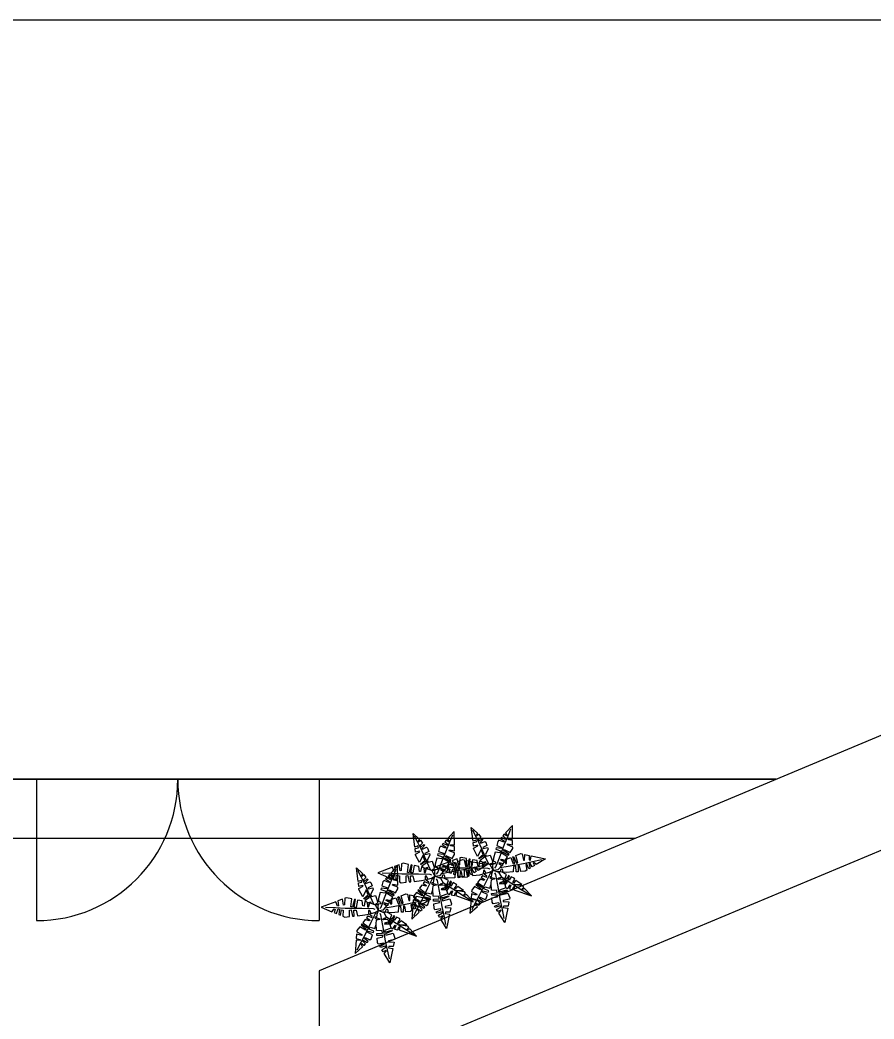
# Model space of a CAD drawing. Header units: millimetres. Extents: x 266 to 2266, y 192 to 2476.
# Drawn here: x 721 to 1205, y 1626 to 2192 of the extents above; entities that cross this region are included whole.
import ezdxf

# ---------------------------------------------------------------- set-up
doc = ezdxf.new("R2010")
doc.units = ezdxf.units.MM
for name, color, linetype in [('MURO', 1, 'Continuous'), ('SERRAMENTI', 3, 'Continuous'), ('Wall', 43, 'Continuous')]:
    doc.layers.add(name, color=color, linetype=linetype)
doc.layers.add('PALMA_pianta - trees palm', color=74, linetype='Continuous', lineweight=25)

msp = doc.modelspace()

# ---------------------------------------------------------------- linework, layer by layer
msp.add_line((266.06, 2191.56), (2266.06, 2191.56))
at = {"layer": 'MURO'}
for p, q in [((2176.58, 2191.56), (890.79, 1653.15)), ((2266.06, 2163.98), (890.79, 1588.1)), ((890.79, 1653.15), (890.79, 1588.1))]:
    msp.add_line(p, q, dxfattribs=at)
at = {"layer": 'PALMA_pianta - trees palm'}
for p, q in [((967.39, 1732.1), (963.55, 1727.91)), ((967.48, 1724.52), (967.39, 1732.1)), ((978.08, 1726.5), (976.96, 1734.31)), ((976.96, 1734.31), (980.49, 1731.09)), ((979.63, 1729.12), (977.84, 1732.73)), ((1000.34, 1735.47), (996.49, 1731.28)), ((996.49, 1731.28), (997.44, 1729.76)), ((997.72, 1729.04), (999.47, 1733.5)), ((1000.43, 1727.88), (1000.34, 1735.47)), ((945.13, 1723.14), (944.02, 1730.94)), ((944.02, 1730.94), (947.55, 1727.72)), ((946.68, 1725.76), (944.89, 1729.36)), ((949.19, 1720.87), (946.68, 1725.76)), ((947.55, 1727.72), (946.87, 1726.38)), ((946.87, 1726.38), (947.19, 1726.2)), ((947.19, 1726.2), (948.23, 1727.1)), ((948.23, 1727.1), (949.41, 1725.41)), ((962.8, 1727.1), (961.97, 1726.19)), ((961.97, 1726.19), (963.86, 1724.6)), ((964.13, 1726.14), (962.8, 1727.1)), ((962.91, 1721.39), (964.78, 1725.67)), ((963.55, 1727.91), (964.49, 1726.39)), ((964.49, 1726.39), (964.13, 1726.14)), ((964.78, 1725.67), (966.52, 1730.14)), ((979.79, 1727.16), (978.08, 1726.5)), ((978.14, 1725.69), (980.02, 1726.22)), ((978.3, 1723.68), (978.14, 1725.69)), ((982.14, 1724.23), (979.63, 1729.12)), ((980.02, 1726.22), (979.79, 1727.16)), ((980.49, 1731.09), (979.82, 1729.75)), ((979.82, 1729.75), (980.14, 1729.56)), ((980.14, 1729.56), (981.18, 1730.46)), ((982.36, 1728.78), (980.9, 1727.3)), ((980.9, 1727.3), (981.45, 1726.47)), ((981.18, 1730.46), (982.36, 1728.78)), ((981.45, 1726.47), (983.12, 1728.09)), ((983.62, 1727.62), (982.03, 1725.76)), ((982.03, 1725.76), (982.42, 1725.32)), ((982.42, 1725.32), (984.65, 1726.42)), ((983.12, 1728.09), (983.62, 1727.62)), ((983.12, 1728.09), (983.62, 1727.62)), ((984.65, 1726.42), (985.23, 1725.89)), ((985.23, 1725.89), (985.88, 1724.02)), ((992.01, 1726.39), (991.44, 1724.11)), ((992.64, 1727.08), (992.01, 1726.39)), ((995.41, 1726.02), (992.64, 1727.08)), ((994.09, 1728.66), (993.54, 1728.06)), ((994.09, 1728.66), (993.54, 1728.06)), ((993.54, 1728.06), (995.82, 1726.58)), ((996.43, 1727.49), (994.09, 1728.66)), ((995.75, 1730.46), (994.92, 1729.56)), ((994.92, 1729.56), (996.8, 1727.96)), ((995.82, 1726.58), (995.41, 1726.02)), ((997.07, 1729.51), (995.75, 1730.46)), ((995.85, 1724.76), (997.72, 1729.04)), ((996.8, 1727.96), (996.43, 1727.49)), ((997.44, 1729.76), (997.07, 1729.51)), ((998.13, 1727.92), (1000.43, 1727.88)), ((998.16, 1727.34), (998.13, 1727.92)), ((1000.44, 1726.91), (998.16, 1727.34)), ((1000.47, 1724.51), (1000.44, 1726.91)), ((946.84, 1723.8), (945.13, 1723.14)), ((945.19, 1722.32), (947.07, 1722.85)), ((945.35, 1720.31), (945.19, 1722.32)), ((947.76, 1720.91), (945.35, 1720.31)), ((945.43, 1719.23), (947.85, 1720.47)), ((947.07, 1722.85), (946.84, 1723.8)), ((947.85, 1720.47), (947.76, 1720.91)), ((949.41, 1725.41), (947.95, 1723.94)), ((947.95, 1723.94), (948.5, 1723.11)), ((948.5, 1723.11), (950.17, 1724.72)), ((950.68, 1724.26), (949.08, 1722.39)), ((949.08, 1722.39), (949.47, 1721.95)), ((952.97, 1712.39), (949.19, 1720.87)), ((949.47, 1721.95), (951.7, 1723.05)), ((950.17, 1724.72), (950.68, 1724.26)), ((950.17, 1724.72), (950.68, 1724.26)), ((952.94, 1720.65), (950.67, 1719.55)), ((951.7, 1723.05), (952.28, 1722.52)), ((952.28, 1722.52), (952.94, 1720.65)), ((959.07, 1723.03), (958.49, 1720.74)), ((958.49, 1720.74), (961.3, 1719.67)), ((959.7, 1723.71), (959.07, 1723.03)), ((962.46, 1722.65), (959.7, 1723.71)), ((960.04, 1713.82), (962.91, 1721.39)), ((961.14, 1725.29), (960.59, 1724.69)), ((961.14, 1725.29), (960.59, 1724.69)), ((960.59, 1724.69), (962.88, 1723.21)), ((963.48, 1724.12), (961.14, 1725.29)), ((962.88, 1723.21), (962.46, 1722.65)), ((963.86, 1724.6), (963.48, 1724.12)), ((964.54, 1721.07), (964.6, 1721.6)), ((967.54, 1719.86), (964.54, 1721.07)), ((964.6, 1721.6), (967.52, 1721.15)), ((965.18, 1724.55), (967.48, 1724.52)), ((965.21, 1723.97), (965.18, 1724.55)), ((967.49, 1723.54), (965.21, 1723.97)), ((967.52, 1721.15), (967.49, 1723.54)), ((967.55, 1719.06), (967.54, 1719.86)), ((980.71, 1724.28), (978.3, 1723.68)), ((978.38, 1722.6), (980.8, 1723.84)), ((978.43, 1721.94), (978.38, 1722.6)), ((980.57, 1717.8), (978.43, 1721.94)), ((982.55, 1721.81), (980.57, 1717.8)), ((980.8, 1723.84), (980.71, 1724.28)), ((985.92, 1715.76), (982.14, 1724.23)), ((983.68, 1718.97), (982.55, 1721.81)), ((985.88, 1724.02), (983.61, 1722.91)), ((983.61, 1722.91), (983.73, 1722.29)), ((983.73, 1722.29), (986.26, 1722.93)), ((986.51, 1722.23), (985.07, 1718.99)), ((986.26, 1722.93), (986.51, 1722.23)), ((986.26, 1722.93), (986.51, 1722.23)), ((990.48, 1720.31), (989.61, 1716.87)), ((993.25, 1719.97), (990.48, 1720.31)), ((991.1, 1722.78), (990.88, 1721.92)), ((991.1, 1722.78), (990.88, 1721.92)), ((990.88, 1721.92), (993.65, 1721.11)), ((994.17, 1722.29), (991.1, 1722.78)), ((991.44, 1724.11), (994.24, 1723.04)), ((992.99, 1717.19), (995.85, 1724.76)), ((993.65, 1721.11), (993.25, 1719.97)), ((994.24, 1723.04), (994.17, 1722.29)), ((994.53, 1719.62), (994.95, 1720.4)), ((994.95, 1720.4), (998.17, 1718.66)), ((995.29, 1721.23), (995.62, 1721.84)), ((998.43, 1719.09), (995.29, 1721.23)), ((995.62, 1721.84), (999.11, 1720.18)), ((997.48, 1724.44), (997.55, 1724.97)), ((1000.48, 1723.23), (997.48, 1724.44)), ((997.55, 1724.97), (1000.47, 1724.51)), ((999.11, 1720.18), (1000.49, 1722.43)), ((1000.49, 1722.43), (1000.48, 1723.23)), ((945.49, 1718.57), (945.43, 1719.23)), ((947.63, 1714.43), (945.49, 1718.57)), ((949.6, 1718.44), (947.63, 1714.43)), ((948.27, 1713.57), (950.74, 1715.6)), ((951.08, 1714.93), (948.52, 1713.23)), ((949.07, 1712.5), (951.5, 1714.31)), ((950.74, 1715.6), (949.6, 1718.44)), ((950.67, 1719.55), (950.78, 1718.92)), ((950.78, 1718.92), (953.32, 1719.57)), ((951.5, 1714.31), (951.08, 1714.93)), ((953.56, 1718.86), (952.12, 1715.62)), ((952.12, 1715.62), (952.54, 1714.7)), ((952.54, 1714.7), (954.83, 1715.19)), ((953.32, 1719.57), (953.56, 1718.86)), ((953.32, 1719.57), (953.56, 1718.86)), ((954.83, 1715.19), (955.82, 1712.38)), ((957.53, 1716.95), (956.66, 1713.5)), ((965.33, 1715.09), (956.98, 1711.95)), ((960.31, 1716.6), (957.53, 1716.95)), ((958.15, 1719.42), (957.94, 1718.55)), ((958.15, 1719.42), (957.94, 1718.55)), ((957.94, 1718.55), (960.7, 1717.74)), ((961.23, 1718.92), (958.15, 1719.42)), ((960.7, 1717.74), (960.31, 1716.6)), ((961.3, 1719.67), (961.23, 1718.92)), ((961.58, 1716.25), (962.01, 1717.03)), ((964.65, 1714.36), (961.58, 1716.25)), ((962.01, 1717.03), (965.22, 1715.29)), ((962.35, 1717.86), (962.68, 1718.47)), ((965.49, 1715.72), (962.35, 1717.86)), ((962.68, 1718.47), (966.16, 1716.81)), ((963.45, 1712.41), (964.65, 1714.36)), ((965.22, 1715.29), (965.49, 1715.72)), ((965.22, 1715.29), (965.49, 1715.72)), ((966.21, 1712.54), (965.33, 1715.09)), ((966.16, 1716.81), (967.55, 1719.06)), ((969.04, 1716.49), (966.4, 1715.5)), ((966.4, 1715.5), (966.84, 1712.8)), ((967.56, 1714.37), (968.08, 1714.57)), ((967.56, 1714.37), (968.08, 1714.57)), ((968.78, 1710.54), (967.56, 1714.37)), ((968.08, 1714.57), (969.75, 1710.73)), ((969.71, 1713.08), (969.04, 1716.49)), ((969.4, 1715.07), (972.12, 1716.1)), ((970.48, 1710.96), (969.4, 1715.07)), ((970.46, 1717.02), (970.32, 1713.22)), ((971.33, 1717.35), (970.46, 1717.02)), ((974.38, 1716.72), (971.33, 1717.35)), ((972.12, 1716.1), (972.98, 1715.92)), ((972.98, 1715.92), (973.67, 1712.43)), ((973.94, 1712.21), (974.38, 1716.72)), ((974.25, 1712.39), (974.37, 1715.64)), ((974.37, 1715.64), (976.95, 1715.11)), ((975.85, 1716.42), (974.74, 1712.09)), ((975.8, 1712.05), (976.43, 1716.3)), ((976.43, 1716.3), (975.85, 1716.42)), ((976.43, 1716.3), (975.85, 1716.42)), ((977.69, 1716.04), (976.83, 1711.89)), ((976.95, 1715.11), (976.94, 1712.56)), ((977.56, 1712.41), (978, 1714.9)), ((980.33, 1715.5), (977.69, 1716.04)), ((978, 1714.9), (986.18, 1713.23)), ((980.73, 1712.72), (980.33, 1715.5)), ((981.22, 1716.94), (983.68, 1718.97)), ((981.47, 1716.6), (981.22, 1716.94)), ((981.47, 1716.6), (981.22, 1716.94)), ((981.69, 1715.21), (981.3, 1712.63)), ((984.03, 1718.3), (981.47, 1716.6)), ((983.17, 1714.91), (981.69, 1715.21)), ((982.02, 1715.86), (984.44, 1717.68)), ((982.65, 1715.02), (982.02, 1715.86)), ((983.17, 1714.91), (983.34, 1712.09)), ((985.08, 1714.9), (983.17, 1714.32)), ((984.44, 1717.68), (984.03, 1718.3)), ((984.05, 1712.1), (984.56, 1714.37)), ((987.79, 1713.1), (984.56, 1714.37)), ((984.85, 1714.25), (985.31, 1714.56)), ((985.07, 1718.99), (985.48, 1718.07)), ((985.31, 1714.56), (985.08, 1714.9)), ((985.48, 1718.07), (987.78, 1718.56)), ((987.1, 1713.37), (985.92, 1715.76)), ((987.78, 1718.56), (988.77, 1715.74)), ((987.78, 1713.7), (989.04, 1714.34)), ((988.77, 1715.74), (989.04, 1714.34)), ((989.61, 1716.87), (989.43, 1715.18)), ((990.99, 1714.55), (989.43, 1715.18)), ((990.79, 1713.98), (990.99, 1714.55)), ((991, 1712.07), (992.99, 1717.19)), ((992.8, 1714.35), (992.61, 1713.78)), ((995.1, 1713.67), (992.8, 1714.35)), ((993.83, 1715.83), (994.06, 1716.26)), ((995.78, 1714.77), (993.83, 1715.83)), ((994.06, 1716.26), (996.4, 1715.78)), ((994.49, 1715.46), (995.81, 1715.96)), ((997.6, 1717.73), (994.53, 1719.62)), ((995.1, 1713.67), (995.78, 1714.77)), ((995.81, 1715.96), (996.55, 1713.64)), ((996.4, 1715.78), (997.6, 1717.73)), ((997.03, 1716.42), (999.39, 1717.31)), ((997.07, 1713.8), (997.03, 1716.42)), ((998.17, 1718.66), (998.43, 1719.09)), ((998.17, 1718.66), (998.43, 1719.09)), ((999.39, 1717.31), (1000.79, 1713.61)), ((1000.51, 1717.74), (1001.03, 1717.94)), ((1000.51, 1717.74), (1001.03, 1717.94)), ((1001.73, 1713.91), (1000.51, 1717.74)), ((1001.03, 1717.94), (1002.69, 1714.1)), ((1002.35, 1718.44), (1005.07, 1719.47)), ((1003.42, 1714.33), (1002.35, 1718.44)), ((1002.69, 1714.1), (1003.42, 1714.33)), ((1005.07, 1719.47), (1005.92, 1719.29)), ((1005.92, 1719.29), (1006.61, 1715.8)), ((1006.61, 1715.8), (1007.2, 1715.76)), ((1006.62, 1713.97), (1011.64, 1715.11)), ((1007.2, 1715.76), (1007.32, 1719.01)), ((1007.32, 1719.01), (1009.9, 1718.48)), ((1010.28, 1714.33), (1009.69, 1714.03)), ((1009.9, 1718.48), (1009.89, 1715.92)), ((1009.89, 1715.92), (1010.51, 1715.78)), ((1011.61, 1711.97), (1010.28, 1714.33)), ((1010.51, 1715.78), (1010.95, 1718.27)), ((1010.95, 1718.27), (1019.12, 1716.6)), ((1011.64, 1715.11), (1016.82, 1716.07)), ((1012.35, 1714.65), (1012, 1714.31)), ((1012, 1714.31), (1012.76, 1712.67)), ((1013.8, 1713.31), (1012.35, 1714.65)), ((1019.12, 1716.6), (1013.8, 1713.31)), ((913.04, 1703.68), (911.93, 1711.48)), ((911.93, 1711.48), (915.46, 1708.26)), ((914.6, 1706.3), (912.8, 1709.9)), ((932.38, 1711.73), (924.03, 1708.59)), ((924.03, 1708.59), (930.21, 1706.02)), ((935.3, 1712.64), (931.46, 1708.45)), ((933.26, 1709.17), (932.38, 1711.73)), ((932.69, 1706.22), (934.44, 1710.68)), ((933.89, 1709.43), (933.26, 1709.17)), ((936.09, 1713.12), (933.45, 1712.13)), ((933.45, 1712.13), (933.89, 1709.43)), ((935.39, 1705.06), (935.3, 1712.64)), ((936.76, 1709.71), (936.09, 1713.12)), ((937.37, 1709.85), (936.76, 1709.71)), ((937.51, 1713.66), (937.37, 1709.85)), ((938.38, 1713.99), (937.51, 1713.66)), ((941.43, 1713.36), (938.38, 1713.99)), ((940.99, 1708.84), (941.43, 1713.36)), ((941.8, 1708.72), (940.99, 1708.84)), ((942.91, 1713.05), (941.8, 1708.72)), ((942.85, 1708.68), (943.49, 1712.93)), ((943.89, 1708.52), (942.85, 1708.68)), ((943.49, 1712.93), (942.91, 1713.05)), ((943.49, 1712.93), (942.91, 1713.05)), ((944.75, 1712.67), (943.89, 1708.52)), ((947.38, 1712.13), (944.75, 1712.67)), ((947.78, 1709.35), (947.38, 1712.13)), ((948.36, 1709.27), (947.78, 1709.35)), ((948.52, 1713.23), (948.27, 1713.57)), ((948.52, 1713.23), (948.27, 1713.57)), ((948.75, 1711.85), (948.36, 1709.27)), ((950.23, 1711.54), (948.75, 1711.85)), ((949.71, 1711.65), (949.07, 1712.5)), ((952.14, 1711.54), (950.22, 1710.96)), ((950.23, 1711.54), (950.4, 1708.72)), ((950.4, 1708.72), (951.11, 1708.74)), ((950.82, 1710.16), (951.53, 1710.63)), ((951.28, 1709.53), (950.82, 1710.16)), ((951.11, 1708.74), (951.61, 1711)), ((954.84, 1709.74), (951.61, 1711)), ((951.91, 1710.88), (952.37, 1711.19)), ((952.37, 1711.19), (952.14, 1711.54)), ((954.15, 1710.01), (952.97, 1712.39)), ((954.84, 1710.33), (956.09, 1710.98)), ((955.04, 1709.87), (954.84, 1710.33)), ((956.48, 1706.71), (954.84, 1709.74)), ((956.3, 1709.88), (955.04, 1709.87)), ((955.82, 1712.38), (956.09, 1710.98)), ((956.35, 1710.49), (956.17, 1708.67)), ((956.17, 1708.67), (956.48, 1706.71)), ((956.35, 1710.49), (957.85, 1710.61)), ((956.66, 1713.5), (956.49, 1711.81)), ((958.04, 1711.18), (956.49, 1711.81)), ((956.98, 1711.95), (963.15, 1709.38)), ((957.4, 1707.92), (958.05, 1708.7)), ((957.85, 1710.61), (958.04, 1711.18)), ((958.05, 1708.7), (960.04, 1713.82)), ((959.38, 1707.14), (961.32, 1709.36)), ((965.13, 1711.64), (959.5, 1711.78)), ((959.86, 1710.99), (959.66, 1710.42)), ((959.66, 1710.42), (961.32, 1709.36)), ((962.16, 1710.31), (959.86, 1710.99)), ((960.35, 1708.25), (964.9, 1709.08)), ((961.1, 1709.5), (960.59, 1710.77)), ((960.88, 1712.46), (961.12, 1712.9)), ((962.83, 1711.4), (960.88, 1712.46)), ((961.12, 1712.9), (963.45, 1712.41)), ((961.8, 1709.47), (961.15, 1709.37)), ((961.54, 1712.09), (962.87, 1712.59)), ((961.71, 1710.44), (961.8, 1709.47)), ((962.16, 1710.31), (962.83, 1711.4)), ((962.87, 1712.59), (963.61, 1710.27)), ((963.15, 1709.38), (964.45, 1711.04)), ((963.61, 1710.27), (964.13, 1710.43)), ((964.09, 1713.06), (966.44, 1713.95)), ((964.13, 1710.43), (964.09, 1713.06)), ((964.88, 1710.74), (964.35, 1708.88)), ((964.35, 1708.88), (965.68, 1708.33)), ((964.45, 1711.04), (964.88, 1710.74)), ((964.9, 1709.08), (973.68, 1710.61)), ((970.62, 1711.29), (965.13, 1711.64)), ((965.68, 1708.33), (966.69, 1711.05)), ((966.84, 1712.8), (966.21, 1712.54)), ((966.44, 1713.95), (967.85, 1710.24)), ((966.69, 1711.05), (967.37, 1710.83)), ((967.37, 1710.83), (967.02, 1707.78)), ((967.96, 1708.79), (967.76, 1705.72)), ((967.85, 1710.24), (968.78, 1710.54)), ((967.9, 1707.41), (968.62, 1710.53)), ((969.28, 1708.98), (967.96, 1708.79)), ((968.62, 1710.53), (969.41, 1710.29)), ((969.58, 1705.83), (969.28, 1708.98)), ((969.41, 1710.29), (969.34, 1706.81)), ((970.32, 1713.22), (969.71, 1713.08)), ((969.75, 1710.73), (970.48, 1710.96)), ((970.66, 1709.3), (970.56, 1705.88)), ((980.14, 1711.16), (970.62, 1711.29)), ((971.49, 1709.22), (970.66, 1709.3)), ((972.06, 1705.97), (971.49, 1709.22)), ((973.11, 1706.67), (973.16, 1710.2)), ((973.16, 1710.2), (974.02, 1710.42)), ((973.67, 1712.43), (974.25, 1712.39)), ((973.68, 1710.61), (978.69, 1711.74)), ((974.74, 1712.09), (973.94, 1712.21)), ((974.02, 1710.42), (974.71, 1706.83)), ((975.63, 1710.2), (974.94, 1709.86)), ((974.94, 1709.86), (975.52, 1706.66)), ((975.54, 1710.32), (976.95, 1710.34)), ((975.75, 1706.93), (975.54, 1710.32)), ((976.76, 1707.42), (975.63, 1710.2)), ((976.83, 1711.89), (975.8, 1712.05)), ((977.33, 1710.97), (976.74, 1710.66)), ((976.74, 1710.66), (977.52, 1707.89)), ((976.94, 1712.56), (977.56, 1712.41)), ((976.95, 1710.34), (977.69, 1707.13)), ((978.67, 1708.6), (977.33, 1710.97)), ((979.82, 1709.31), (978.67, 1708.6)), ((978.69, 1711.74), (983.87, 1712.7)), ((979.41, 1711.28), (979.06, 1710.94)), ((979.06, 1710.94), (979.82, 1709.31)), ((980.85, 1709.94), (979.41, 1711.28)), ((986.6, 1711.01), (980.14, 1711.16)), ((981.3, 1712.63), (980.73, 1712.72)), ((986.18, 1713.23), (980.85, 1709.94)), ((983.34, 1712.09), (984.05, 1712.1)), ((983.76, 1713.52), (984.48, 1714)), ((984.23, 1712.9), (983.76, 1713.52)), ((983.86, 1710.01), (983.79, 1708.04)), ((984.56, 1710.02), (983.86, 1710.01)), ((985.19, 1708.65), (984.37, 1707.88)), ((985.3, 1708.42), (984.56, 1710.02)), ((985.3, 1708.42), (987.38, 1708.94)), ((987.72, 1710.61), (986.6, 1711.01)), ((987.38, 1708.94), (989.43, 1710.08)), ((988.4, 1708.95), (987.69, 1708.24)), ((987.99, 1713.24), (987.78, 1713.7)), ((989.43, 1710.08), (987.79, 1713.1)), ((989.25, 1713.25), (987.99, 1713.24)), ((988.69, 1708.02), (989.43, 1710.08)), ((989.3, 1713.86), (989.11, 1712.04)), ((989.11, 1712.04), (989.43, 1710.08)), ((989.3, 1713.86), (990.79, 1713.98)), ((989.43, 1710.08), (992.32, 1710.51)), ((989.43, 1710.08), (992.47, 1709.01)), ((990.17, 1708.58), (990.71, 1707.61)), ((990.35, 1711.29), (991, 1712.07)), ((993.49, 1709.15), (991.48, 1709.33)), ((992.26, 1709.26), (992.24, 1709.09)), ((992.32, 1710.51), (994.27, 1712.72)), ((992.47, 1709.01), (994.11, 1706.22)), ((992.61, 1713.78), (994.27, 1712.72)), ((992.76, 1708.51), (993.2, 1709.18)), ((993.29, 1711.61), (997.85, 1712.44)), ((993.49, 1709.15), (993.93, 1710.74)), ((994.52, 1708.9), (993.5, 1709.22)), ((994.04, 1712.87), (993.54, 1714.14)), ((993.93, 1710.74), (994.58, 1710.84)), ((994.75, 1712.83), (994.09, 1712.74)), ((996.98, 1707.72), (994.52, 1708.9)), ((994.58, 1710.84), (994.94, 1709.03)), ((994.65, 1713.81), (994.75, 1712.83)), ((996.8, 1708.86), (994.94, 1709.03)), ((996.55, 1713.64), (997.07, 1713.8)), ((1000.7, 1709.09), (996.8, 1708.86)), ((997.85, 1712.44), (1006.62, 1713.97)), ((1000.91, 1712.16), (1000.7, 1709.09)), ((1000.79, 1713.61), (1001.73, 1713.91)), ((1002.22, 1712.35), (1000.91, 1712.16)), ((1002.53, 1709.19), (1002.22, 1712.35)), ((1003.5, 1709.25), (1002.53, 1709.19)), ((1003.5, 1709.25), (1002.53, 1709.19)), ((1003.61, 1712.67), (1003.5, 1709.25)), ((1004.43, 1712.59), (1003.61, 1712.67)), ((1005.01, 1709.34), (1004.43, 1712.59)), ((1007.59, 1709.48), (1005.01, 1709.34)), ((1008.47, 1710.02), (1007.59, 1709.48)), ((1008.58, 1713.56), (1007.89, 1713.23)), ((1007.89, 1713.23), (1008.47, 1710.02)), ((1009.7, 1710.79), (1008.58, 1713.56)), ((1009.69, 1714.03), (1010.47, 1711.26)), ((1010.47, 1711.26), (1009.7, 1710.79)), ((1010.47, 1711.26), (1009.7, 1710.79)), ((1012.76, 1712.67), (1011.61, 1711.97)), ((914.76, 1704.34), (913.04, 1703.68)), ((913.11, 1702.86), (914.98, 1703.39)), ((917.1, 1701.41), (914.6, 1706.3)), ((914.98, 1703.39), (914.76, 1704.34)), ((915.46, 1708.26), (914.78, 1706.92)), ((914.78, 1706.92), (915.11, 1706.74)), ((915.11, 1706.74), (916.15, 1707.64)), ((917.32, 1705.95), (915.87, 1704.48)), ((915.87, 1704.48), (916.42, 1703.65)), ((916.15, 1707.64), (917.32, 1705.95)), ((916.42, 1703.65), (918.08, 1705.26)), ((918.59, 1704.8), (916.99, 1702.93)), ((916.99, 1702.93), (917.38, 1702.49)), ((917.38, 1702.49), (919.62, 1703.59)), ((918.08, 1705.26), (918.59, 1704.8)), ((918.08, 1705.26), (918.59, 1704.8)), ((919.62, 1703.59), (920.2, 1703.06)), ((920.2, 1703.06), (920.85, 1701.2)), ((926.98, 1703.57), (926.4, 1701.29)), ((932.19, 1708.27), (926.55, 1708.41)), ((927.61, 1704.26), (926.98, 1703.57)), ((930.37, 1703.19), (927.61, 1704.26)), ((929.06, 1705.83), (928.5, 1705.23)), ((929.06, 1705.83), (928.5, 1705.23)), ((928.5, 1705.23), (930.79, 1703.75)), ((931.4, 1704.66), (929.06, 1705.83)), ((930.71, 1707.64), (929.88, 1706.73)), ((929.88, 1706.73), (931.77, 1705.14)), ((930.21, 1706.02), (931.51, 1707.67)), ((930.79, 1703.75), (930.37, 1703.19)), ((932.04, 1706.68), (930.71, 1707.64)), ((930.82, 1701.93), (932.69, 1706.22)), ((931.77, 1705.14), (931.4, 1704.66)), ((931.93, 1707.37), (931.41, 1705.52)), ((931.41, 1705.52), (932.74, 1704.96)), ((931.46, 1708.45), (932.4, 1706.93)), ((931.51, 1707.67), (931.93, 1707.37)), ((932.4, 1706.93), (932.04, 1706.68)), ((937.67, 1707.92), (932.19, 1708.27)), ((932.74, 1704.96), (933.75, 1707.69)), ((933.1, 1705.09), (935.39, 1705.06)), ((933.12, 1704.52), (933.1, 1705.09)), ((935.41, 1704.09), (933.12, 1704.52)), ((933.75, 1707.69), (934.42, 1707.47)), ((934.42, 1707.47), (934.07, 1704.41)), ((934.07, 1704.41), (934.96, 1704.04)), ((934.07, 1704.41), (934.96, 1704.04)), ((934.96, 1704.04), (935.67, 1707.16)), ((935.43, 1701.69), (935.41, 1704.09)), ((935.67, 1707.16), (936.46, 1706.93)), ((936.46, 1706.93), (936.39, 1703.44)), ((936.39, 1703.44), (937.4, 1703.02)), ((937.4, 1703.02), (940.16, 1703.3)), ((947.19, 1707.79), (937.67, 1707.92)), ((940.16, 1703.3), (940.22, 1706.83)), ((940.22, 1706.83), (941.08, 1707.06)), ((941.08, 1707.06), (941.76, 1703.46)), ((941.76, 1703.46), (942.8, 1703.57)), ((941.76, 1703.46), (942.8, 1703.57)), ((942.59, 1706.95), (944.01, 1706.97)), ((942.8, 1703.57), (942.59, 1706.95)), ((944.01, 1706.97), (944.74, 1703.76)), ((944.74, 1703.76), (948.9, 1704.18)), ((953.65, 1707.65), (947.19, 1707.79)), ((948.9, 1704.18), (950.84, 1704.67)), ((950.51, 1703.64), (949.74, 1702.61)), ((950.51, 1703.64), (952.74, 1702.76)), ((950.91, 1706.64), (950.84, 1704.67)), ((951.62, 1706.65), (950.91, 1706.64)), ((952.24, 1705.29), (951.43, 1704.51)), ((952.98, 1703.31), (951.43, 1704.51)), ((952.35, 1705.05), (951.62, 1706.65)), ((954.74, 1704.87), (952.3, 1699.96)), ((952.35, 1705.05), (954.44, 1705.58)), ((952.74, 1702.76), (952.98, 1703.31)), ((954.77, 1707.24), (953.65, 1707.65)), ((954.44, 1705.58), (956.48, 1706.71)), ((954.77, 1702.95), (954.52, 1702.4)), ((955.45, 1705.58), (954.74, 1704.87)), ((955.59, 1702.94), (954.77, 1702.95)), ((955.57, 1702.65), (955.74, 1704.66)), ((955.74, 1704.66), (956.48, 1706.71)), ((956.48, 1706.71), (959.38, 1707.14)), ((956.48, 1706.71), (959.52, 1705.65)), ((957.23, 1705.21), (957.77, 1704.24)), ((957.77, 1704.24), (958.86, 1698.3)), ((960.54, 1705.79), (958.54, 1705.96)), ((959.31, 1705.89), (959.29, 1705.73)), ((959.52, 1705.65), (961.16, 1702.86)), ((959.81, 1705.15), (960.25, 1705.81)), ((960.54, 1705.79), (960.98, 1707.38)), ((961.57, 1705.53), (960.56, 1705.85)), ((960.98, 1707.38), (961.64, 1707.47)), ((961.01, 1703.13), (961.3, 1702.94)), ((961.3, 1702.94), (966.57, 1699.62)), ((964.04, 1704.35), (961.57, 1705.53)), ((961.64, 1707.47), (961.99, 1705.66)), ((963.85, 1705.5), (961.99, 1705.66)), ((963.35, 1702.31), (964.04, 1704.35)), ((967.76, 1705.72), (963.85, 1705.5)), ((965.19, 1703.8), (964.15, 1701.84)), ((964.96, 1701.26), (965.8, 1703.5)), ((965.8, 1703.5), (965.19, 1703.8)), ((965.8, 1703.5), (965.19, 1703.8)), ((966.75, 1703.05), (965.52, 1701.09)), ((968.39, 1702.26), (966.75, 1703.05)), ((967.02, 1707.78), (967.9, 1707.41)), ((967.02, 1707.78), (967.9, 1707.41)), ((969.34, 1706.81), (970.35, 1706.39)), ((970.56, 1705.88), (969.58, 1705.83)), ((970.56, 1705.88), (969.58, 1705.83)), ((970.35, 1706.39), (973.11, 1706.67)), ((974.65, 1706.12), (972.06, 1705.97)), ((975.52, 1706.66), (974.65, 1706.12)), ((974.71, 1706.83), (975.75, 1706.93)), ((974.71, 1706.83), (975.75, 1706.93)), ((977.52, 1707.89), (976.76, 1707.42)), ((977.52, 1707.89), (976.76, 1707.42)), ((977.69, 1707.13), (981.85, 1707.55)), ((981.98, 1705.03), (980.61, 1703.2)), ((980.61, 1703.2), (983.49, 1701.04)), ((985.25, 1703.32), (981.71, 1696.05)), ((981.85, 1707.55), (983.79, 1708.04)), ((984.26, 1704.34), (981.98, 1705.03)), ((983.46, 1707.01), (982.69, 1705.98)), ((982.69, 1705.98), (984.53, 1704.75)), ((983.46, 1707.01), (985.68, 1706.12)), ((984.53, 1704.75), (984.26, 1704.34)), ((985.93, 1706.67), (984.37, 1707.88)), ((987.69, 1708.24), (985.25, 1703.32)), ((985.68, 1706.12), (985.93, 1706.67)), ((987.72, 1706.32), (987.47, 1705.77)), ((987.47, 1705.77), (988.96, 1705)), ((988.54, 1706.31), (987.72, 1706.32)), ((988.23, 1702.71), (988.39, 1704.57)), ((990.2, 1704.93), (988.39, 1704.57)), ((988.51, 1706.02), (988.69, 1708.02)), ((988.51, 1706.02), (990.1, 1705.58)), ((988.9, 1704.67), (988.96, 1705)), ((990.1, 1705.58), (990.2, 1704.93)), ((990.71, 1707.61), (991.81, 1701.67)), ((992.1, 1705.42), (994.11, 1706.22)), ((992.19, 1704.76), (992.1, 1705.42)), ((992.19, 1704.8), (993.09, 1705.88)), ((994.82, 1705.03), (992.19, 1704.76)), ((995.32, 1703.71), (993, 1702.96)), ((993, 1702.96), (993.16, 1702.44)), ((993.38, 1705.63), (993.05, 1704.85)), ((993.09, 1705.88), (993.38, 1705.63)), ((993.53, 1703.13), (993.94, 1702.75)), ((993.94, 1702.75), (994.64, 1703.49)), ((993.95, 1706.49), (994.24, 1706.31)), ((994.24, 1706.31), (999.51, 1702.99)), ((996.37, 1704.33), (994.81, 1702.47)), ((994.82, 1705.03), (995.32, 1703.71)), ((995.18, 1704.07), (995.84, 1704.77)), ((995.43, 1702.48), (996.94, 1703.95)), ((995.84, 1704.77), (996.37, 1704.33)), ((997.35, 1703.6), (996.03, 1701.85)), ((996.3, 1705.68), (996.98, 1707.72)), ((997.1, 1705.21), (996.3, 1705.68)), ((996.94, 1703.95), (997.35, 1703.6)), ((998.13, 1707.17), (997.1, 1705.21)), ((997.91, 1704.63), (998.75, 1706.87)), ((998.46, 1704.46), (997.91, 1704.63)), ((998.75, 1706.87), (998.13, 1707.17)), ((998.75, 1706.87), (998.13, 1707.17)), ((999.7, 1706.41), (998.46, 1704.46)), ((999.51, 1702.99), (1005.38, 1699.12)), ((1001.33, 1705.63), (999.7, 1706.41)), ((1000.53, 1703.13), (1001.76, 1705.05)), ((1000.89, 1702.73), (1000.53, 1703.13)), ((1002.35, 1704.23), (1000.89, 1702.73)), ((1001.76, 1705.05), (1001.33, 1705.63)), ((1005.65, 1701.92), (1002.35, 1704.23)), ((1005.65, 1701.92), (1002.35, 1704.23)), ((913.26, 1700.86), (913.11, 1702.86)), ((915.67, 1701.45), (913.26, 1700.86)), ((913.35, 1699.78), (915.76, 1701.02)), ((913.4, 1699.11), (913.35, 1699.78)), ((915.54, 1694.98), (913.4, 1699.11)), ((917.52, 1698.98), (915.54, 1694.98)), ((915.76, 1701.02), (915.67, 1701.45)), ((920.88, 1692.93), (917.1, 1701.41)), ((918.65, 1696.14), (917.52, 1698.98)), ((920.85, 1701.2), (918.58, 1700.09)), ((918.58, 1700.09), (918.69, 1699.47)), ((918.69, 1699.47), (921.23, 1700.11)), ((921.48, 1699.4), (920.04, 1696.16)), ((921.23, 1700.11), (921.48, 1699.4)), ((921.23, 1700.11), (921.48, 1699.4)), ((925.44, 1697.49), (924.57, 1694.04)), ((928.22, 1697.14), (925.44, 1697.49)), ((926.07, 1699.96), (925.85, 1699.1)), ((926.07, 1699.96), (925.85, 1699.1)), ((925.85, 1699.1), (928.61, 1698.28)), ((929.14, 1699.46), (926.07, 1699.96)), ((926.4, 1701.29), (929.21, 1700.21)), ((927.95, 1694.36), (930.82, 1701.93)), ((928.61, 1698.28), (928.22, 1697.14)), ((929.21, 1700.21), (929.14, 1699.46)), ((929.5, 1696.79), (929.92, 1697.57)), ((929.92, 1697.57), (933.14, 1695.83)), ((930.26, 1698.41), (930.59, 1699.01)), ((933.4, 1696.26), (930.26, 1698.41)), ((930.59, 1699.01), (934.07, 1697.35)), ((932.45, 1701.61), (932.51, 1702.14)), ((935.45, 1700.4), (932.45, 1701.61)), ((932.51, 1702.14), (935.43, 1701.69)), ((934.07, 1697.35), (935.46, 1699.61)), ((935.46, 1699.61), (935.45, 1700.4)), ((945.94, 1697.53), (944.36, 1695.41)), ((949.26, 1695.56), (945.94, 1697.53)), ((947.01, 1698.96), (946.71, 1698.55)), ((947.01, 1698.96), (946.71, 1698.55)), ((946.71, 1698.55), (949.64, 1696.14)), ((950.05, 1696.93), (947.01, 1698.96)), ((949.03, 1701.66), (947.66, 1699.83)), ((947.66, 1699.83), (950.55, 1697.68)), ((952.3, 1699.96), (948.77, 1692.68)), ((951.31, 1700.97), (949.03, 1701.66)), ((949.74, 1702.61), (951.58, 1701.38)), ((950.55, 1697.68), (950.05, 1696.93)), ((951.29, 1696.11), (951.78, 1697.21)), ((951.58, 1701.38), (951.31, 1700.97)), ((951.78, 1697.21), (954.51, 1696.62)), ((954.51, 1696.62), (955.31, 1698.89)), ((954.52, 1702.4), (956.01, 1701.63)), ((955.28, 1699.34), (955.44, 1701.2)), ((955.51, 1695.44), (955.28, 1699.34)), ((957.25, 1701.56), (955.44, 1701.2)), ((955.57, 1702.65), (957.16, 1702.21)), ((955.95, 1701.3), (956.01, 1701.63)), ((957.16, 1702.21), (957.25, 1701.56)), ((958.86, 1698.3), (960.41, 1689.54)), ((959.15, 1702.05), (961.16, 1702.86)), ((959.25, 1701.4), (959.15, 1702.05)), ((959.24, 1701.44), (960.14, 1702.51)), ((961.87, 1701.66), (959.25, 1701.4)), ((962.37, 1700.34), (960.05, 1699.6)), ((960.05, 1699.6), (960.22, 1699.08)), ((960.44, 1702.27), (960.1, 1701.48)), ((960.14, 1702.51), (960.44, 1702.27)), ((960.22, 1699.08), (962.84, 1699.12)), ((960.58, 1699.77), (961, 1699.38)), ((961, 1699.38), (961.69, 1700.12)), ((963.42, 1700.96), (961.86, 1699.11)), ((961.87, 1701.66), (962.37, 1700.34)), ((962.24, 1700.7), (962.89, 1701.4)), ((962.49, 1699.12), (963.99, 1700.58)), ((962.84, 1699.12), (963.73, 1696.77)), ((962.89, 1701.4), (963.42, 1700.96)), ((964.4, 1700.24), (963.08, 1698.48)), ((964.15, 1701.84), (963.35, 1702.31)), ((963.99, 1700.58), (964.4, 1700.24)), ((964.7, 1696.36), (966.08, 1698.44)), ((965.52, 1701.09), (964.96, 1701.26)), ((966.47, 1698.31), (965.68, 1696.18)), ((966.08, 1698.44), (966.47, 1698.31)), ((966.57, 1699.62), (972.43, 1695.75)), ((967.49, 1695.83), (968.16, 1697.49)), ((967.58, 1699.76), (968.81, 1701.68)), ((967.94, 1699.36), (967.58, 1699.76)), ((969.41, 1700.86), (967.94, 1699.36)), ((968.16, 1697.49), (968.6, 1697.42)), ((968.6, 1697.42), (968.22, 1695.69)), ((968.81, 1701.68), (968.39, 1702.26)), ((968.54, 1698.77), (972.7, 1698.55)), ((968.84, 1698.41), (968.54, 1698.77)), ((973.25, 1697.79), (968.84, 1698.41)), ((972.7, 1698.55), (969.41, 1700.86)), ((972.7, 1698.55), (969.41, 1700.86)), ((973.81, 1697.03), (973.25, 1697.79)), ((977.31, 1698.78), (977.24, 1697.99)), ((977.24, 1697.99), (980.12, 1696.51)), ((978.89, 1700.9), (977.31, 1698.78)), ((982.2, 1698.93), (978.89, 1700.9)), ((979.96, 1702.33), (979.65, 1701.92)), ((979.96, 1702.33), (979.65, 1701.92)), ((979.65, 1701.92), (982.59, 1699.5)), ((983, 1700.3), (979.96, 1702.33)), ((982.59, 1699.5), (982.2, 1698.93)), ((983.49, 1701.04), (983, 1700.3)), ((983.47, 1697.61), (983.6, 1698.35)), ((986.16, 1696.29), (983.47, 1697.61)), ((983.6, 1698.35), (986.62, 1697.58)), ((984.23, 1699.48), (984.73, 1700.58)), ((986.91, 1698.42), (984.23, 1699.48)), ((984.73, 1700.58), (987.46, 1699.98)), ((986.62, 1697.58), (986.91, 1698.42)), ((986.62, 1697.58), (986.91, 1698.42)), ((987.46, 1699.98), (988.26, 1702.25)), ((988.46, 1698.81), (988.23, 1702.71)), ((991.53, 1698.61), (988.46, 1698.81)), ((988.57, 1696.99), (991.72, 1697.3)), ((991.72, 1697.3), (991.53, 1698.61)), ((991.81, 1701.67), (993.35, 1692.9)), ((996.68, 1700.14), (992.98, 1698.73)), ((992.98, 1698.73), (993.28, 1697.8)), ((993.16, 1702.44), (995.78, 1702.49)), ((993.28, 1697.8), (997.1, 1699.02)), ((997.3, 1698.5), (993.47, 1696.83)), ((995.78, 1702.49), (996.68, 1700.14)), ((996.65, 1700.22), (997.05, 1699.84)), ((997.05, 1699.84), (997.65, 1699.73)), ((997.1, 1699.02), (997.3, 1698.5)), ((997.1, 1699.02), (997.3, 1698.5)), ((997.65, 1699.73), (999.02, 1701.81)), ((999.41, 1701.68), (998.62, 1699.54)), ((998.62, 1699.54), (1000.43, 1699.2)), ((999.02, 1701.81), (999.41, 1701.68)), ((1000.43, 1699.2), (1001.11, 1700.85)), ((1001.11, 1700.85), (1001.55, 1700.78)), ((1001.55, 1700.78), (1001.17, 1699.06)), ((1001.17, 1699.06), (1011.08, 1695.62)), ((1001.48, 1702.13), (1005.65, 1701.92)), ((1001.78, 1701.78), (1001.48, 1702.13)), ((1006.2, 1701.16), (1001.78, 1701.78)), ((1005.38, 1699.12), (1009.73, 1696.57)), ((1005.83, 1699.54), (1006.75, 1700.39)), ((1005.97, 1699.23), (1005.83, 1699.54)), ((1007.25, 1699.71), (1005.97, 1699.23)), ((1006.75, 1700.39), (1006.2, 1701.16)), ((1011.08, 1695.62), (1007.25, 1699.71)), ((900.3, 1692.27), (891.94, 1689.13)), ((901.18, 1689.72), (900.3, 1692.27)), ((904, 1693.66), (901.37, 1692.67)), ((901.37, 1692.67), (901.8, 1689.97)), ((904.67, 1690.25), (904, 1693.66)), ((905.42, 1694.2), (905.28, 1690.4)), ((906.3, 1694.53), (905.42, 1694.2)), ((909.34, 1693.9), (906.3, 1694.53)), ((908.9, 1689.38), (909.34, 1693.9)), ((910.82, 1693.59), (909.71, 1689.26)), ((910.76, 1689.22), (911.4, 1693.47)), ((911.4, 1693.47), (910.82, 1693.59)), ((911.4, 1693.47), (910.82, 1693.59)), ((912.66, 1693.21), (911.8, 1689.06)), ((915.29, 1692.67), (912.66, 1693.21)), ((915.69, 1689.89), (915.29, 1692.67)), ((916.18, 1694.11), (918.65, 1696.14)), ((916.44, 1693.77), (916.18, 1694.11)), ((916.44, 1693.77), (916.18, 1694.11)), ((916.66, 1692.39), (916.27, 1689.81)), ((918.99, 1695.47), (916.44, 1693.77)), ((918.14, 1692.08), (916.66, 1692.39)), ((916.99, 1693.04), (919.41, 1694.85)), ((917.62, 1692.19), (916.99, 1693.04)), ((920.05, 1692.08), (918.13, 1691.5)), ((918.14, 1692.08), (918.31, 1689.27)), ((919.41, 1694.85), (918.99, 1695.47)), ((919.82, 1691.42), (920.28, 1691.73)), ((920.04, 1696.16), (920.45, 1695.24)), ((920.28, 1691.73), (920.05, 1692.08)), ((920.45, 1695.24), (922.75, 1695.74)), ((922.06, 1690.55), (920.88, 1692.93)), ((922.75, 1695.74), (923.73, 1692.92)), ((923.73, 1692.92), (924, 1691.52)), ((924.57, 1694.04), (924.4, 1692.35)), ((925.96, 1691.72), (924.4, 1692.35)), ((925.76, 1691.15), (925.96, 1691.72)), ((925.96, 1689.24), (927.95, 1694.36)), ((928.79, 1693), (929.03, 1693.44)), ((930.74, 1691.94), (928.79, 1693)), ((929.03, 1693.44), (931.37, 1692.95)), ((929.46, 1692.64), (930.78, 1693.14)), ((932.56, 1694.9), (929.5, 1696.79)), ((930.07, 1690.85), (930.74, 1691.94)), ((930.78, 1693.14), (931.52, 1690.81)), ((931.37, 1692.95), (932.56, 1694.9)), ((932, 1693.6), (934.35, 1694.49)), ((932.04, 1690.98), (932, 1693.6)), ((933.14, 1695.83), (933.4, 1696.26)), ((933.14, 1695.83), (933.4, 1696.26)), ((934.35, 1694.49), (935.76, 1690.78)), ((935.48, 1694.91), (936, 1695.11)), ((935.48, 1694.91), (936, 1695.11)), ((936.69, 1691.08), (935.48, 1694.91)), ((936, 1695.11), (937.66, 1691.27)), ((937.31, 1695.61), (940.04, 1696.64)), ((938.39, 1691.5), (937.31, 1695.61)), ((940.04, 1696.64), (940.89, 1696.47)), ((940.89, 1696.47), (941.58, 1692.97)), ((941.58, 1692.97), (942.17, 1692.93)), ((941.59, 1691.15), (946.6, 1692.28)), ((942.17, 1692.93), (942.28, 1696.18)), ((942.28, 1696.18), (944.86, 1695.65)), ((944.2, 1693.34), (944.01, 1690.95)), ((947.06, 1692.62), (944.2, 1693.34)), ((944.36, 1695.41), (944.3, 1694.62)), ((944.3, 1694.62), (947.17, 1693.14)), ((944.86, 1695.65), (944.86, 1693.1)), ((944.86, 1693.1), (945.47, 1692.95)), ((945.47, 1692.95), (945.91, 1695.44)), ((945.91, 1695.44), (954.09, 1693.77)), ((948.77, 1692.68), (946.52, 1688.59)), ((946.6, 1692.28), (951.79, 1693.24)), ((947.32, 1691.82), (946.97, 1691.48)), ((947.17, 1693.14), (947.06, 1692.62)), ((948.76, 1690.49), (947.32, 1691.82)), ((954.09, 1693.77), (948.76, 1690.49)), ((949.64, 1696.14), (949.26, 1695.56)), ((950.52, 1694.24), (950.66, 1694.99)), ((953.22, 1692.93), (950.52, 1694.24)), ((950.66, 1694.99), (953.67, 1694.22)), ((953.96, 1695.05), (951.29, 1696.11)), ((952.44, 1690.71), (953.22, 1692.93)), ((953.67, 1694.22), (953.96, 1695.05)), ((953.67, 1694.22), (953.96, 1695.05)), ((958.58, 1695.24), (955.51, 1695.44)), ((955.62, 1693.62), (958.77, 1693.93)), ((955.68, 1692.65), (955.62, 1693.62)), ((955.68, 1692.65), (955.62, 1693.62)), ((959.1, 1692.55), (955.68, 1692.65)), ((955.77, 1691.14), (959.02, 1691.72)), ((958.77, 1693.93), (958.58, 1695.24)), ((959.02, 1691.72), (959.1, 1692.55)), ((963.73, 1696.77), (960.03, 1695.36)), ((960.03, 1695.36), (960.33, 1694.43)), ((960.33, 1694.43), (964.16, 1695.65)), ((964.36, 1695.13), (960.52, 1693.46)), ((960.52, 1693.46), (960.76, 1692.74)), ((960.76, 1692.74), (964.86, 1693.82)), ((963.7, 1696.85), (964.1, 1696.48)), ((964.1, 1696.48), (964.7, 1696.36)), ((964.16, 1695.65), (964.36, 1695.13)), ((964.16, 1695.65), (964.36, 1695.13)), ((964.86, 1693.82), (965.89, 1691.1)), ((965.68, 1696.18), (967.49, 1695.83)), ((968.22, 1695.69), (978.13, 1692.25)), ((972.43, 1695.75), (976.79, 1693.21)), ((972.88, 1696.17), (973.81, 1697.03)), ((973.02, 1695.86), (972.88, 1696.17)), ((974.31, 1696.34), (973.02, 1695.86)), ((978.13, 1692.25), (974.31, 1696.34)), ((976.88, 1693.35), (976.28, 1685.79)), ((979.16, 1693.11), (976.88, 1693.35)), ((977.14, 1696.7), (976.95, 1694.32)), ((976.95, 1694.32), (979.19, 1693.68)), ((980.01, 1695.99), (977.14, 1696.7)), ((979.46, 1691.95), (977.33, 1687.67)), ((979.19, 1693.68), (979.16, 1693.11)), ((981.71, 1696.05), (979.46, 1691.95)), ((980.12, 1696.51), (980.01, 1695.99)), ((980.48, 1692.94), (980.89, 1693.38)), ((982.21, 1691.18), (980.48, 1692.94)), ((980.89, 1693.38), (983.11, 1692.01)), ((981.58, 1694.23), (982.04, 1694.75)), ((983.72, 1692.56), (981.58, 1694.23)), ((982.04, 1694.75), (984.7, 1693.45)), ((983.11, 1692.01), (983.72, 1692.56)), ((983.11, 1692.01), (983.72, 1692.56)), ((984.7, 1693.45), (985.38, 1694.07)), ((985.38, 1694.07), (986.16, 1696.29)), ((988.63, 1696.01), (988.57, 1696.99)), ((988.63, 1696.01), (988.57, 1696.99)), ((992.05, 1695.92), (988.63, 1696.01)), ((988.72, 1694.51), (991.97, 1695.09)), ((988.87, 1691.93), (988.72, 1694.51)), ((989.41, 1691.06), (988.87, 1691.93)), ((992.61, 1691.64), (989.41, 1691.06)), ((991.97, 1695.09), (992.05, 1695.92)), ((992.95, 1690.95), (992.61, 1691.64)), ((993.35, 1692.9), (994.49, 1687.9)), ((993.47, 1696.83), (993.7, 1696.1)), ((993.7, 1696.1), (997.8, 1697.18)), ((995.18, 1692.92), (995.14, 1692.33)), ((995.14, 1692.33), (998.38, 1692.22)), ((998.66, 1693.61), (995.18, 1692.92)), ((997.8, 1697.18), (998.84, 1694.47)), ((998.38, 1692.22), (997.86, 1689.64)), ((998.84, 1694.47), (998.66, 1693.61)), ((891.94, 1689.13), (898.12, 1686.56)), ((900.1, 1688.82), (894.47, 1688.95)), ((898.12, 1686.56), (899.42, 1688.21)), ((899.85, 1687.91), (899.32, 1686.06)), ((899.32, 1686.06), (900.65, 1685.5)), ((899.42, 1688.21), (899.85, 1687.91)), ((905.58, 1688.46), (900.1, 1688.82)), ((900.65, 1685.5), (901.66, 1688.23)), ((901.8, 1689.97), (901.18, 1689.72)), ((901.66, 1688.23), (902.33, 1688.01)), ((902.33, 1688.01), (901.98, 1684.95)), ((902.87, 1684.58), (903.58, 1687.7)), ((903.58, 1687.7), (904.37, 1687.47)), ((904.37, 1687.47), (904.3, 1683.98)), ((905.28, 1690.4), (904.67, 1690.25)), ((915.11, 1688.33), (905.58, 1688.46)), ((908.07, 1683.84), (908.13, 1687.37)), ((908.13, 1687.37), (908.99, 1687.6)), ((909.71, 1689.26), (908.9, 1689.38)), ((908.99, 1687.6), (909.68, 1684)), ((910.5, 1687.49), (911.92, 1687.51)), ((910.71, 1684.11), (910.5, 1687.49)), ((911.8, 1689.06), (910.76, 1689.22)), ((911.92, 1687.51), (912.66, 1684.31)), ((921.56, 1688.19), (915.11, 1688.33)), ((916.27, 1689.81), (915.69, 1689.89)), ((918.31, 1689.27), (919.02, 1689.28)), ((918.73, 1690.7), (919.44, 1691.17)), ((919.2, 1690.07), (918.73, 1690.7)), ((918.82, 1687.18), (918.75, 1685.21)), ((919.53, 1687.2), (918.82, 1687.18)), ((919.02, 1689.28), (919.53, 1691.54)), ((922.75, 1690.28), (919.53, 1691.54)), ((920.26, 1685.59), (919.53, 1687.2)), ((920.26, 1685.59), (922.35, 1686.12)), ((922.68, 1687.78), (921.56, 1688.19)), ((922.35, 1686.12), (924.39, 1687.25)), ((923.37, 1686.13), (922.65, 1685.41)), ((922.75, 1690.87), (924, 1691.52)), ((922.96, 1690.41), (922.75, 1690.87)), ((924.39, 1687.25), (922.75, 1690.28)), ((924.22, 1690.42), (922.96, 1690.41)), ((923.65, 1685.2), (924.39, 1687.25)), ((924.27, 1691.03), (924.08, 1689.21)), ((924.08, 1689.21), (924.39, 1687.25)), ((924.27, 1691.03), (925.76, 1691.15)), ((924.39, 1687.25), (927.29, 1687.68)), ((924.39, 1687.25), (927.43, 1686.19)), ((925.32, 1688.46), (925.96, 1689.24)), ((928.45, 1686.33), (926.45, 1686.5)), ((927.22, 1686.44), (927.2, 1686.27)), ((927.29, 1687.68), (929.24, 1689.9)), ((927.43, 1686.19), (929.08, 1683.4)), ((927.77, 1691.53), (927.57, 1690.96)), ((927.57, 1690.96), (929.24, 1689.9)), ((927.73, 1685.69), (928.16, 1686.35)), ((930.07, 1690.85), (927.77, 1691.53)), ((928.26, 1688.79), (932.81, 1689.62)), ((928.45, 1686.33), (928.89, 1687.92)), ((929.49, 1686.07), (928.47, 1686.39)), ((929.01, 1690.04), (928.5, 1691.31)), ((928.89, 1687.92), (929.55, 1688.01)), ((929.72, 1690.01), (929.06, 1689.92)), ((931.95, 1684.89), (929.49, 1686.07)), ((929.55, 1688.01), (929.9, 1686.2)), ((929.62, 1690.98), (929.72, 1690.01)), ((931.77, 1686.04), (929.9, 1686.2)), ((931.52, 1690.81), (932.04, 1690.98)), ((935.67, 1686.26), (931.77, 1686.04)), ((932.81, 1689.62), (941.59, 1691.15)), ((935.88, 1689.33), (935.67, 1686.26)), ((935.76, 1690.78), (936.69, 1691.08)), ((937.19, 1689.52), (935.88, 1689.33)), ((937.49, 1686.37), (937.19, 1689.52)), ((938.47, 1686.42), (937.49, 1686.37)), ((938.47, 1686.42), (937.49, 1686.37)), ((937.66, 1691.27), (938.39, 1691.5)), ((938.57, 1689.85), (938.47, 1686.42)), ((939.4, 1689.76), (938.57, 1689.85)), ((939.97, 1686.51), (939.4, 1689.76)), ((942.56, 1686.66), (939.97, 1686.51)), ((943.43, 1687.2), (942.56, 1686.66)), ((943.55, 1690.74), (942.85, 1690.4)), ((942.85, 1690.4), (943.43, 1687.2)), ((943.93, 1689.98), (943.34, 1682.43)), ((943.34, 1682.43), (947.54, 1686.25)), ((944.67, 1687.96), (943.55, 1690.74)), ((946.21, 1689.74), (943.93, 1689.98)), ((944.01, 1690.95), (946.24, 1690.32)), ((946.52, 1688.59), (944.38, 1684.3)), ((945.25, 1691.51), (944.66, 1691.2)), ((944.66, 1691.2), (945.43, 1688.43)), ((945.43, 1688.43), (944.67, 1687.96)), ((945.43, 1688.43), (944.67, 1687.96)), ((946.58, 1689.14), (945.25, 1691.51)), ((946.24, 1690.32), (946.21, 1689.74)), ((947.73, 1689.85), (946.58, 1689.14)), ((946.74, 1687.85), (947.12, 1688.07)), ((947.54, 1686.25), (946.74, 1687.85)), ((946.97, 1691.48), (947.73, 1689.85)), ((947.12, 1688.07), (948.36, 1686.99)), ((947.53, 1689.58), (947.94, 1690.01)), ((949.26, 1687.82), (947.53, 1689.58)), ((947.94, 1690.01), (950.17, 1688.64)), ((948.36, 1686.99), (949.26, 1687.82)), ((948.63, 1690.87), (949.1, 1691.39)), ((950.77, 1689.19), (948.63, 1690.87)), ((949.1, 1691.39), (951.75, 1690.08)), ((950.17, 1688.64), (950.77, 1689.19)), ((950.17, 1688.64), (950.77, 1689.19)), ((951.75, 1690.08), (952.44, 1690.71)), ((955.92, 1688.56), (955.77, 1691.14)), ((956.46, 1687.69), (955.92, 1688.56)), ((959.67, 1688.27), (956.46, 1687.69)), ((957.23, 1686.45), (960, 1687.58)), ((957.7, 1685.69), (957.23, 1686.45)), ((957.7, 1685.69), (957.23, 1686.45)), ((960.47, 1686.47), (957.7, 1685.69)), ((960, 1687.58), (959.67, 1688.27)), ((960.41, 1689.54), (961.55, 1684.53)), ((960.77, 1685.88), (960.47, 1686.47)), ((962.23, 1689.55), (962.19, 1688.97)), ((962.19, 1688.97), (965.44, 1688.85)), ((962.36, 1686.28), (962.22, 1685.66)), ((965.72, 1690.24), (962.23, 1689.55)), ((964.91, 1686.27), (962.36, 1686.28)), ((965.44, 1688.85), (964.91, 1686.27)), ((965.89, 1691.1), (965.72, 1690.24)), ((976.28, 1685.79), (980.49, 1689.62)), ((979.68, 1691.21), (980.07, 1691.43)), ((980.49, 1689.62), (979.68, 1691.21)), ((980.07, 1691.43), (981.3, 1690.36)), ((981.3, 1690.36), (982.21, 1691.18)), ((990.17, 1689.82), (992.95, 1690.95)), ((990.65, 1689.06), (990.17, 1689.82)), ((990.65, 1689.06), (990.17, 1689.82)), ((993.42, 1689.84), (990.65, 1689.06)), ((991.36, 1687.91), (993.72, 1689.25)), ((992.06, 1686.77), (991.36, 1687.91)), ((993.7, 1687.53), (992.06, 1686.77)), ((992.7, 1685.74), (994.04, 1687.18)), ((993.72, 1689.25), (993.42, 1689.84)), ((994.04, 1687.18), (993.7, 1687.53)), ((994.49, 1687.9), (995.46, 1682.72)), ((995.31, 1689.64), (995.16, 1689.03)), ((995.16, 1689.03), (997.65, 1688.59)), ((997.86, 1689.64), (995.31, 1689.64)), ((997.65, 1688.59), (996, 1680.42)), ((901.98, 1684.95), (902.87, 1684.58)), ((901.98, 1684.95), (902.87, 1684.58)), ((904.3, 1683.98), (905.32, 1683.56)), ((905.32, 1683.56), (908.07, 1683.84)), ((909.68, 1684), (910.71, 1684.11)), ((909.68, 1684), (910.71, 1684.11)), ((912.66, 1684.31), (916.81, 1684.73)), ((916.94, 1682.2), (915.58, 1680.37)), ((915.58, 1680.37), (918.46, 1678.22)), ((920.21, 1680.5), (916.68, 1673.22)), ((916.81, 1684.73), (918.75, 1685.21)), ((919.22, 1681.51), (916.94, 1682.2)), ((918.42, 1684.18), (917.65, 1683.15)), ((917.65, 1683.15), (919.5, 1681.92)), ((918.42, 1684.18), (920.65, 1683.3)), ((919.5, 1681.92), (919.22, 1681.51)), ((920.16, 1685.83), (919.34, 1685.05)), ((920.9, 1683.85), (919.34, 1685.05)), ((922.65, 1685.41), (920.21, 1680.5)), ((920.65, 1683.3), (920.9, 1683.85)), ((922.68, 1683.49), (922.44, 1682.94)), ((922.44, 1682.94), (923.93, 1682.18)), ((923.51, 1683.48), (922.68, 1683.49)), ((923.19, 1679.88), (923.36, 1681.74)), ((925.16, 1682.1), (923.36, 1681.74)), ((923.48, 1683.19), (923.65, 1685.2)), ((923.48, 1683.19), (925.07, 1682.76)), ((923.86, 1681.84), (923.93, 1682.18)), ((925.07, 1682.76), (925.16, 1682.1)), ((925.14, 1685.75), (925.68, 1684.78)), ((925.68, 1684.78), (926.78, 1678.84)), ((927.06, 1682.59), (929.08, 1683.4)), ((927.16, 1681.94), (927.06, 1682.59)), ((927.15, 1681.98), (928.06, 1683.05)), ((929.78, 1682.2), (927.16, 1681.94)), ((930.29, 1680.88), (927.96, 1680.14)), ((928.35, 1682.81), (928.01, 1682.02)), ((928.06, 1683.05), (928.35, 1682.81)), ((928.5, 1680.31), (928.91, 1679.92)), ((928.91, 1679.92), (929.61, 1680.66)), ((928.92, 1683.67), (929.21, 1683.48)), ((929.21, 1683.48), (934.48, 1680.16)), ((929.78, 1682.2), (930.29, 1680.88)), ((931.33, 1681.5), (929.78, 1679.65)), ((930.15, 1681.24), (930.81, 1681.94)), ((930.4, 1679.66), (931.91, 1681.12)), ((930.81, 1681.94), (931.33, 1681.5)), ((932.32, 1680.78), (930.99, 1679.02)), ((931.27, 1682.85), (931.95, 1684.89)), ((932.07, 1682.38), (931.27, 1682.85)), ((931.91, 1681.12), (932.32, 1680.78)), ((933.1, 1684.34), (932.07, 1682.38)), ((932.87, 1681.8), (933.72, 1684.04)), ((933.43, 1681.64), (932.87, 1681.8)), ((933.72, 1684.04), (933.1, 1684.34)), ((933.72, 1684.04), (933.1, 1684.34)), ((934.67, 1683.59), (933.43, 1681.64)), ((936.3, 1682.8), (934.67, 1683.59)), ((935.5, 1680.3), (936.72, 1682.22)), ((935.86, 1679.9), (935.5, 1680.3)), ((937.32, 1681.4), (935.86, 1679.9)), ((936.72, 1682.22), (936.3, 1682.8)), ((940.61, 1679.09), (937.32, 1681.4)), ((940.61, 1679.09), (937.32, 1681.4)), ((958.41, 1684.55), (960.77, 1685.88)), ((959.12, 1683.4), (958.41, 1684.55)), ((960.75, 1684.16), (959.12, 1683.4)), ((959.76, 1682.37), (961.09, 1683.81)), ((963.05, 1677.05), (959.76, 1682.37)), ((961.09, 1683.81), (960.75, 1684.16)), ((961.55, 1684.53), (962.51, 1679.35)), ((962.22, 1685.66), (964.7, 1685.23)), ((964.7, 1685.23), (963.05, 1677.05)), ((996, 1680.42), (992.7, 1685.74)), ((912.27, 1675.95), (912.21, 1675.16)), ((912.21, 1675.16), (915.08, 1673.69)), ((913.85, 1678.07), (912.27, 1675.95)), ((917.17, 1676.1), (913.85, 1678.07)), ((914.92, 1679.5), (914.62, 1679.1)), ((914.92, 1679.5), (914.62, 1679.1)), ((914.62, 1679.1), (917.55, 1676.68)), ((917.96, 1677.48), (914.92, 1679.5)), ((917.55, 1676.68), (917.17, 1676.1)), ((918.46, 1678.22), (917.96, 1677.48)), ((918.43, 1674.78), (918.57, 1675.53)), ((921.13, 1673.47), (918.43, 1674.78)), ((918.57, 1675.53), (921.58, 1674.76)), ((919.2, 1676.65), (919.69, 1677.75)), ((921.88, 1675.6), (919.2, 1676.65)), ((919.69, 1677.75), (922.43, 1677.16)), ((921.58, 1674.76), (921.88, 1675.6)), ((921.58, 1674.76), (921.88, 1675.6)), ((922.43, 1677.16), (923.22, 1679.43)), ((923.43, 1675.98), (923.19, 1679.88)), ((926.5, 1675.78), (923.43, 1675.98)), ((926.69, 1674.47), (926.5, 1675.78)), ((926.78, 1678.84), (928.32, 1670.08)), ((931.64, 1677.31), (927.94, 1675.9)), ((927.94, 1675.9), (928.24, 1674.97)), ((927.96, 1680.14), (928.13, 1679.62)), ((928.13, 1679.62), (930.75, 1679.66)), ((928.24, 1674.97), (932.07, 1676.19)), ((932.27, 1675.67), (928.44, 1674)), ((930.75, 1679.66), (931.64, 1677.31)), ((931.61, 1677.39), (932.02, 1677.02)), ((932.02, 1677.02), (932.62, 1676.9)), ((932.07, 1676.19), (932.27, 1675.67)), ((932.07, 1676.19), (932.27, 1675.67)), ((932.62, 1676.9), (933.99, 1678.98)), ((934.38, 1678.85), (933.59, 1676.72)), ((933.59, 1676.72), (935.4, 1676.37)), ((933.99, 1678.98), (934.38, 1678.85)), ((934.48, 1680.16), (940.35, 1676.29)), ((935.4, 1676.37), (936.07, 1678.03)), ((936.07, 1678.03), (936.51, 1677.96)), ((936.51, 1677.96), (936.14, 1676.23)), ((936.14, 1676.23), (946.05, 1672.79)), ((936.45, 1679.31), (940.61, 1679.09)), ((936.75, 1678.95), (936.45, 1679.31)), ((941.17, 1678.33), (936.75, 1678.95)), ((940.35, 1676.29), (944.7, 1673.75)), ((940.8, 1676.71), (941.72, 1677.57)), ((940.93, 1676.4), (940.8, 1676.71)), ((942.22, 1676.88), (940.93, 1676.4)), ((941.72, 1677.57), (941.17, 1678.33)), ((946.05, 1672.79), (942.22, 1676.88)), ((911.84, 1670.52), (911.25, 1662.97)), ((914.13, 1670.28), (911.84, 1670.52)), ((912.11, 1673.88), (911.92, 1671.49)), ((911.92, 1671.49), (914.15, 1670.86)), ((914.97, 1673.16), (912.11, 1673.88)), ((914.43, 1669.13), (912.29, 1664.84)), ((914.15, 1670.86), (914.13, 1670.28)), ((916.68, 1673.22), (914.43, 1669.13)), ((915.08, 1673.69), (914.97, 1673.16)), ((915.44, 1670.12), (915.86, 1670.56)), ((917.18, 1668.36), (915.44, 1670.12)), ((915.86, 1670.56), (918.08, 1669.18)), ((916.54, 1671.41), (917.01, 1671.93)), ((918.69, 1669.73), (916.54, 1671.41)), ((917.01, 1671.93), (919.66, 1670.62)), ((918.08, 1669.18), (918.69, 1669.73)), ((918.08, 1669.18), (918.69, 1669.73)), ((919.66, 1670.62), (920.35, 1671.25)), ((920.35, 1671.25), (921.13, 1673.47)), ((923.54, 1674.16), (926.69, 1674.47)), ((923.59, 1673.19), (923.54, 1674.16)), ((923.59, 1673.19), (923.54, 1674.16)), ((927.01, 1673.09), (923.59, 1673.19)), ((923.68, 1671.68), (926.93, 1672.27)), ((923.84, 1669.1), (923.68, 1671.68)), ((924.38, 1668.23), (923.84, 1669.1)), ((926.93, 1672.27), (927.01, 1673.09)), ((928.32, 1670.08), (929.46, 1665.07)), ((928.44, 1674), (928.67, 1673.28)), ((928.67, 1673.28), (932.77, 1674.36)), ((930.14, 1670.09), (930.1, 1669.51)), ((930.1, 1669.51), (933.35, 1669.4)), ((933.63, 1670.79), (930.14, 1670.09)), ((932.77, 1674.36), (933.8, 1671.64)), ((933.35, 1669.4), (932.83, 1666.81)), ((933.8, 1671.64), (933.63, 1670.79)), ((911.25, 1662.97), (915.45, 1666.79)), ((914.65, 1668.39), (915.03, 1668.61)), ((915.45, 1666.79), (914.65, 1668.39)), ((915.03, 1668.61), (916.27, 1667.53)), ((916.27, 1667.53), (917.18, 1668.36)), ((927.58, 1668.81), (924.38, 1668.23)), ((925.14, 1667), (927.91, 1668.12)), ((925.61, 1666.23), (925.14, 1667)), ((925.61, 1666.23), (925.14, 1667)), ((928.38, 1667.01), (925.61, 1666.23)), ((926.32, 1665.09), (928.68, 1666.42)), ((927.03, 1663.94), (926.32, 1665.09)), ((928.66, 1664.7), (927.03, 1663.94)), ((927.91, 1668.12), (927.58, 1668.81)), ((927.67, 1662.91), (929, 1664.35)), ((928.68, 1666.42), (928.38, 1667.01)), ((929, 1664.35), (928.66, 1664.7)), ((929.46, 1665.07), (930.43, 1659.9)), ((930.27, 1666.82), (930.13, 1666.2)), ((930.13, 1666.2), (932.62, 1665.77)), ((932.83, 1666.81), (930.27, 1666.82)), ((932.62, 1665.77), (930.96, 1657.6)), ((930.96, 1657.6), (927.67, 1662.91))]:
    msp.add_line(p, q, dxfattribs=at)
at = {"layer": 'SERRAMENTI'}
for p, q in [((730.79, 1761.56), (890.79, 1761.56)), ((730.79, 1761.56), (730.79, 1681.56)), ((890.79, 1761.56), (890.79, 1681.56))]:
    msp.add_line(p, q, dxfattribs=at)
for centre, start, end in [((730.79, 1761.56), 270, 0), ((890.79, 1761.56), 180, 270)]:
    msp.add_arc(centre, 80, start, end, dxfattribs=at)
at = {"layer": 'Wall'}
for p, q in [((371.82, 1761.56), (1149.68, 1761.56)), ((1149.68, 1761.56), (659.67, 1761.56)), ((1069.81, 1728.11), (401.82, 1728.11)), ((1069.81, 1728.11), (659.67, 1728.11))]:
    msp.add_line(p, q, dxfattribs=at)

doc.saveas('drawing.dxf')
